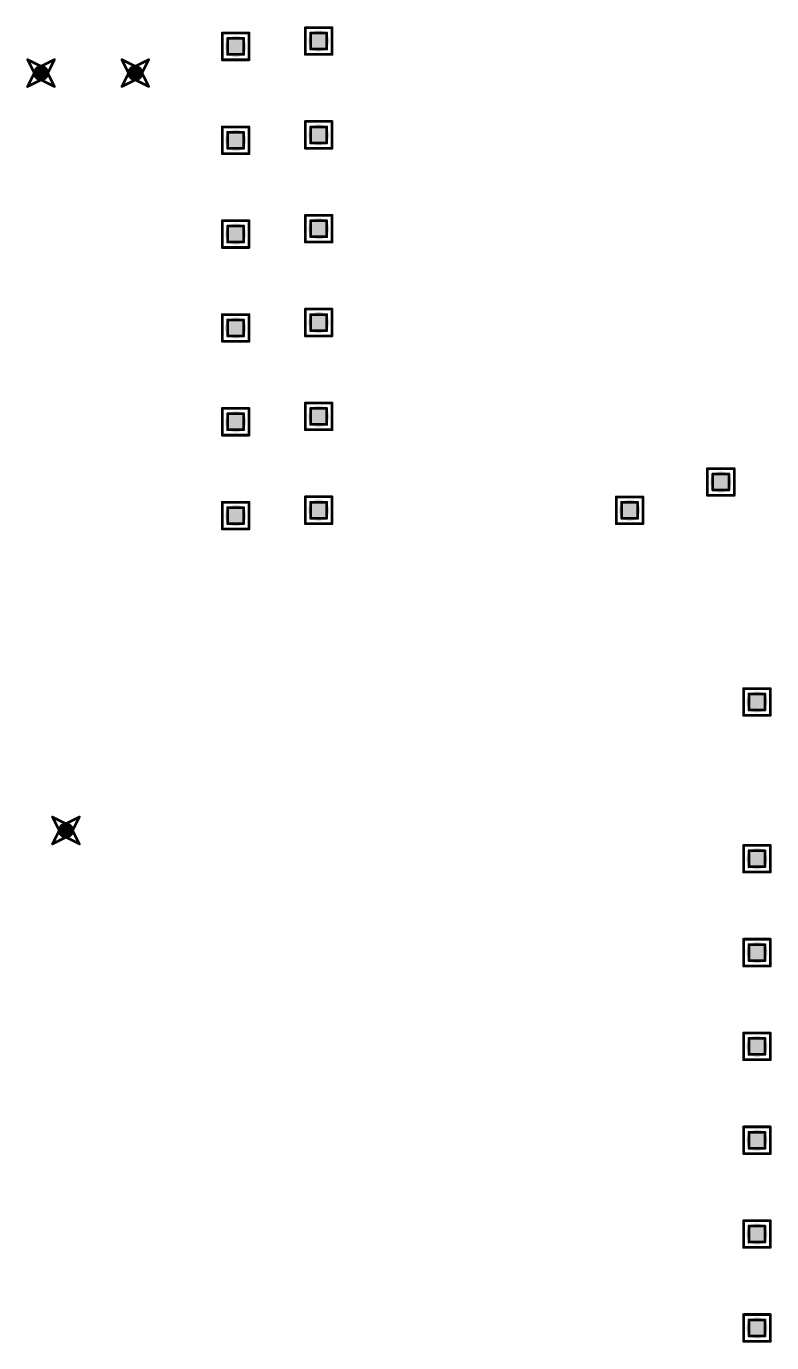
# Model space of a CAD drawing. Header units: millimetres. Extents: x -25 to 478, y -31 to 252.
# Drawn here: x 49.04 to 63.17, y 73.48 to 98.42 of the extents above; entities that cross this region are included whole.
import ezdxf

# ---------------------------------------------------------------- set-up
doc = ezdxf.new("R2010")
doc.units = ezdxf.units.MM
doc.layers.add('DrillDrawing', color=1, linetype='Continuous')
doc.layers.add('ViaHoleLayer', color=16, linetype='Continuous')

msp = doc.modelspace()

# ---------------------------------------------------------------- hatches: boundary and pattern name
at = {"layer": 'ViaHoleLayer'}
h = msp.add_hatch(color=16, dxfattribs=at)
edge = h.paths.add_edge_path()
edge.add_arc((54.585, 98.146), 0.2, 0, 360)
h = msp.add_hatch(color=16, dxfattribs=at)
edge = h.paths.add_edge_path()
edge.add_arc((53.01, 98.044), 0.2, 0, 360)
h = msp.add_hatch(color=16, dxfattribs=at)
edge = h.paths.add_edge_path()
edge.add_arc((49.322, 97.539), 0.15, 0, 360)
h = msp.add_hatch(color=16, dxfattribs=at)
edge = h.paths.add_edge_path()
edge.add_arc((51.108, 97.539), 0.15, 0, 360)
h = msp.add_hatch(color=16, dxfattribs=at)
edge = h.paths.add_edge_path()
edge.add_arc((54.585, 96.368), 0.2, 0, 360)
h = msp.add_hatch(color=16, dxfattribs=at)
edge = h.paths.add_edge_path()
edge.add_arc((53.01, 96.266), 0.2, 0, 360)
h = msp.add_hatch(color=16, dxfattribs=at)
edge = h.paths.add_edge_path()
edge.add_arc((54.585, 94.59), 0.2, 0, 360)
h = msp.add_hatch(color=16, dxfattribs=at)
edge = h.paths.add_edge_path()
edge.add_arc((53.01, 94.488), 0.2, 0, 360)
h = msp.add_hatch(color=16, dxfattribs=at)
edge = h.paths.add_edge_path()
edge.add_arc((53.01, 92.71), 0.2, 0, 360)
h = msp.add_hatch(color=16, dxfattribs=at)
edge = h.paths.add_edge_path()
edge.add_arc((54.585, 92.812), 0.2, 0, 360)
h = msp.add_hatch(color=16, dxfattribs=at)
edge = h.paths.add_edge_path()
edge.add_arc((53.01, 90.932), 0.2, 0, 360)
h = msp.add_hatch(color=16, dxfattribs=at)
edge = h.paths.add_edge_path()
edge.add_arc((54.585, 91.034), 0.2, 0, 360)
h = msp.add_hatch(color=16, dxfattribs=at)
edge = h.paths.add_edge_path()
edge.add_arc((62.206, 89.791), 0.2, 0, 360)
h = msp.add_hatch(color=16, dxfattribs=at)
edge = h.paths.add_edge_path()
edge.add_arc((53.01, 89.154), 0.2, 0, 360)
h = msp.add_hatch(color=16, dxfattribs=at)
edge = h.paths.add_edge_path()
edge.add_arc((54.585, 89.256), 0.2, 0, 360)
h = msp.add_hatch(color=16, dxfattribs=at)
edge = h.paths.add_edge_path()
edge.add_arc((60.477, 89.254), 0.2, 0, 360)
h = msp.add_hatch(color=16, dxfattribs=at)
edge = h.paths.add_edge_path()
edge.add_arc((62.89, 85.623), 0.2, 0, 360)
h = msp.add_hatch(color=16, dxfattribs=at)
edge = h.paths.add_edge_path()
edge.add_arc((49.793, 83.188), 0.15, 0, 360)
h = msp.add_hatch(color=16, dxfattribs=at)
edge = h.paths.add_edge_path()
edge.add_arc((62.89, 82.652), 0.2, 0, 360)
h = msp.add_hatch(color=16, dxfattribs=at)
edge = h.paths.add_edge_path()
edge.add_arc((62.89, 80.874), 0.2, 0, 360)
h = msp.add_hatch(color=16, dxfattribs=at)
edge = h.paths.add_edge_path()
edge.add_arc((62.89, 79.096), 0.2, 0, 360)
h = msp.add_hatch(color=16, dxfattribs=at)
edge = h.paths.add_edge_path()
edge.add_arc((62.89, 77.318), 0.2, 0, 360)
h = msp.add_hatch(color=16, dxfattribs=at)
edge = h.paths.add_edge_path()
edge.add_arc((62.89, 75.54), 0.2, 0, 360)
h = msp.add_hatch(color=16, dxfattribs=at)
edge = h.paths.add_edge_path()
edge.add_arc((62.89, 73.762), 0.2, 0, 360)

# ---------------------------------------------------------------- linework, layer by layer
at = {"layer": 'DrillDrawing', "const_width": 0.0508}
for points in [[(52.756, 98.298), (53.264, 98.298)], [(52.756, 97.79), (52.756, 98.298)], [(53.264, 97.79), (53.264, 98.298)], [(54.331, 98.4), (54.839, 98.4)], [(54.331, 97.892), (54.331, 98.4)], [(54.432, 98.298), (54.737, 98.298)], [(54.432, 97.993), (54.432, 98.298)], [(54.737, 97.993), (54.737, 98.298)], [(54.839, 97.892), (54.839, 98.4)], [(52.857, 98.196), (53.162, 98.196)], [(52.857, 97.892), (52.857, 98.196)], [(53.162, 97.892), (53.162, 98.196)], [(49.068, 97.793), (49.322, 97.666)], [(49.068, 97.793), (49.195, 97.539)], [(49.322, 97.666), (49.576, 97.793)], [(49.449, 97.539), (49.576, 97.793)], [(50.854, 97.793), (51.108, 97.666)], [(50.854, 97.793), (50.981, 97.539)], [(51.108, 97.666), (51.362, 97.793)], [(51.235, 97.539), (51.362, 97.793)], [(52.756, 97.79), (53.264, 97.79)], [(52.857, 97.892), (53.162, 97.892)], [(54.331, 97.892), (54.839, 97.892)], [(54.432, 97.993), (54.737, 97.993)], [(49.068, 97.285), (49.195, 97.539)], [(49.449, 97.539), (49.576, 97.285)], [(50.854, 97.285), (50.981, 97.539)], [(51.235, 97.539), (51.362, 97.285)], [(49.068, 97.285), (49.322, 97.412)], [(49.322, 97.412), (49.576, 97.285)], [(50.854, 97.285), (51.108, 97.412)], [(51.108, 97.412), (51.362, 97.285)], [(52.756, 96.52), (53.264, 96.52)], [(52.756, 96.012), (52.756, 96.52)], [(53.264, 96.012), (53.264, 96.52)], [(54.331, 96.622), (54.839, 96.622)], [(54.331, 96.114), (54.331, 96.622)], [(54.432, 96.52), (54.737, 96.52)], [(54.432, 96.215), (54.432, 96.52)], [(54.737, 96.215), (54.737, 96.52)], [(54.839, 96.114), (54.839, 96.622)], [(52.857, 96.418), (53.162, 96.418)], [(52.857, 96.114), (52.857, 96.418)], [(53.162, 96.114), (53.162, 96.418)], [(52.756, 96.012), (53.264, 96.012)], [(52.857, 96.114), (53.162, 96.114)], [(54.331, 96.114), (54.839, 96.114)], [(54.432, 96.215), (54.737, 96.215)], [(54.331, 94.844), (54.839, 94.844)], [(54.331, 94.336), (54.331, 94.844)], [(54.839, 94.336), (54.839, 94.844)], [(52.756, 94.742), (53.264, 94.742)], [(52.756, 94.234), (52.756, 94.742)], [(52.857, 94.64), (53.162, 94.64)], [(52.857, 94.336), (52.857, 94.64)], [(53.162, 94.336), (53.162, 94.64)], [(53.264, 94.234), (53.264, 94.742)], [(54.432, 94.742), (54.737, 94.742)], [(54.432, 94.437), (54.432, 94.742)], [(54.737, 94.437), (54.737, 94.742)], [(52.857, 94.336), (53.162, 94.336)], [(54.331, 94.336), (54.839, 94.336)], [(54.432, 94.437), (54.737, 94.437)], [(52.756, 94.234), (53.264, 94.234)], [(54.331, 93.066), (54.839, 93.066)], [(54.331, 92.558), (54.331, 93.066)], [(54.839, 92.558), (54.839, 93.066)], [(52.756, 92.964), (53.264, 92.964)], [(52.756, 92.456), (52.756, 92.964)], [(52.857, 92.862), (53.162, 92.862)], [(52.857, 92.558), (52.857, 92.862)], [(53.162, 92.558), (53.162, 92.862)], [(53.264, 92.456), (53.264, 92.964)], [(54.432, 92.964), (54.737, 92.964)], [(54.432, 92.659), (54.432, 92.964)], [(54.737, 92.659), (54.737, 92.964)], [(52.857, 92.558), (53.162, 92.558)], [(54.331, 92.558), (54.839, 92.558)], [(54.432, 92.659), (54.737, 92.659)], [(52.756, 92.456), (53.264, 92.456)], [(54.331, 91.288), (54.839, 91.288)], [(54.331, 90.78), (54.331, 91.288)], [(54.839, 90.78), (54.839, 91.288)], [(52.756, 91.186), (53.264, 91.186)], [(52.756, 90.678), (52.756, 91.186)], [(52.857, 91.084), (53.162, 91.084)], [(52.857, 90.78), (52.857, 91.084)], [(53.162, 90.78), (53.162, 91.084)], [(53.264, 90.678), (53.264, 91.186)], [(54.432, 91.186), (54.737, 91.186)], [(54.432, 90.881), (54.432, 91.186)], [(54.737, 90.881), (54.737, 91.186)], [(52.857, 90.78), (53.162, 90.78)], [(54.331, 90.78), (54.839, 90.78)], [(54.432, 90.881), (54.737, 90.881)], [(52.756, 90.678), (53.264, 90.678)], [(61.952, 90.045), (62.46, 90.045)], [(61.952, 89.537), (61.952, 90.045)], [(62.46, 89.537), (62.46, 90.045)], [(62.053, 89.943), (62.358, 89.943)], [(62.053, 89.639), (62.053, 89.943)], [(62.358, 89.639), (62.358, 89.943)], [(61.952, 89.537), (62.46, 89.537)], [(62.053, 89.639), (62.358, 89.639)], [(52.756, 89.408), (53.264, 89.408)], [(52.756, 88.9), (52.756, 89.408)], [(52.857, 89.306), (53.162, 89.306)], [(52.857, 89.002), (52.857, 89.306)], [(53.162, 89.002), (53.162, 89.306)], [(53.264, 88.9), (53.264, 89.408)], [(54.331, 89.51), (54.839, 89.51)], [(54.331, 89.002), (54.331, 89.51)], [(54.432, 89.408), (54.737, 89.408)], [(54.432, 89.103), (54.432, 89.408)], [(54.737, 89.103), (54.737, 89.408)], [(54.839, 89.002), (54.839, 89.51)], [(60.223, 89.508), (60.731, 89.508)], [(60.223, 89), (60.223, 89.508)], [(60.325, 89.407), (60.63, 89.407)], [(60.325, 89.102), (60.325, 89.407)], [(60.63, 89.102), (60.63, 89.407)], [(60.731, 89), (60.731, 89.508)], [(54.432, 89.103), (54.737, 89.103)], [(60.325, 89.102), (60.63, 89.102)], [(52.756, 88.9), (53.264, 88.9)], [(52.857, 89.002), (53.162, 89.002)], [(54.331, 89.002), (54.839, 89.002)], [(60.223, 89), (60.731, 89)], [(62.636, 85.877), (63.144, 85.877)], [(62.636, 85.369), (62.636, 85.877)], [(63.144, 85.369), (63.144, 85.877)], [(62.738, 85.776), (63.043, 85.776)], [(62.738, 85.471), (62.738, 85.776)], [(63.043, 85.471), (63.043, 85.776)], [(62.636, 85.369), (63.144, 85.369)], [(62.738, 85.471), (63.043, 85.471)], [(49.539, 83.442), (49.793, 83.315)], [(49.539, 83.442), (49.666, 83.188)], [(49.793, 83.315), (50.047, 83.442)], [(49.92, 83.188), (50.047, 83.442)], [(49.539, 82.934), (49.666, 83.188)], [(49.539, 82.934), (49.793, 83.061)], [(49.793, 83.061), (50.047, 82.934)], [(49.92, 83.188), (50.047, 82.934)], [(62.636, 82.906), (63.144, 82.906)], [(62.636, 82.398), (62.636, 82.906)], [(62.738, 82.804), (63.043, 82.804)], [(62.738, 82.499), (62.738, 82.804)], [(63.043, 82.499), (63.043, 82.804)], [(63.144, 82.398), (63.144, 82.906)], [(62.636, 82.398), (63.144, 82.398)], [(62.738, 82.499), (63.043, 82.499)], [(62.636, 81.128), (63.144, 81.128)], [(62.636, 80.62), (62.636, 81.128)], [(63.144, 80.62), (63.144, 81.128)], [(62.738, 81.026), (63.043, 81.026)], [(62.738, 80.721), (62.738, 81.026)], [(63.043, 80.721), (63.043, 81.026)], [(62.636, 80.62), (63.144, 80.62)], [(62.738, 80.721), (63.043, 80.721)], [(62.636, 79.35), (63.144, 79.35)], [(62.636, 78.842), (62.636, 79.35)], [(63.144, 78.842), (63.144, 79.35)], [(62.738, 79.248), (63.043, 79.248)], [(62.738, 78.943), (62.738, 79.248)], [(63.043, 78.943), (63.043, 79.248)], [(62.636, 78.842), (63.144, 78.842)], [(62.738, 78.943), (63.043, 78.943)], [(62.636, 77.572), (63.144, 77.572)], [(62.636, 77.064), (62.636, 77.572)], [(63.144, 77.064), (63.144, 77.572)], [(62.738, 77.47), (63.043, 77.47)], [(62.738, 77.165), (62.738, 77.47)], [(63.043, 77.165), (63.043, 77.47)], [(62.636, 77.064), (63.144, 77.064)], [(62.738, 77.165), (63.043, 77.165)], [(62.636, 75.794), (63.144, 75.794)], [(62.636, 75.286), (62.636, 75.794)], [(62.738, 75.692), (63.043, 75.692)], [(62.738, 75.387), (62.738, 75.692)], [(63.043, 75.387), (63.043, 75.692)], [(63.144, 75.286), (63.144, 75.794)], [(62.738, 75.387), (63.043, 75.387)], [(62.636, 75.286), (63.144, 75.286)], [(62.636, 74.016), (63.144, 74.016)], [(62.636, 73.508), (62.636, 74.016)], [(62.738, 73.914), (63.043, 73.914)], [(62.738, 73.609), (62.738, 73.914)], [(63.043, 73.609), (63.043, 73.914)], [(63.144, 73.508), (63.144, 74.016)], [(62.738, 73.609), (63.043, 73.609)], [(62.636, 73.508), (63.144, 73.508)]]:
    msp.add_lwpolyline(points, dxfattribs=at)
at = {"layer": 'DrillDrawing', "const_width": 0.0254}
for points in [[(52.743, 98.298, 1), (52.769, 98.298, 1)], [(52.743, 98.298, 1), (52.769, 98.298, 1)], [(53.251, 98.298, 1), (53.276, 98.298, 1)], [(53.251, 98.298, 1), (53.276, 98.298, 1)], [(54.318, 98.4, 1), (54.343, 98.4, 1)], [(54.318, 98.4, 1), (54.343, 98.4, 1)], [(54.419, 98.298, 1), (54.445, 98.298, 1)], [(54.419, 98.298, 1), (54.445, 98.298, 1)], [(54.724, 98.298, 1), (54.75, 98.298, 1)], [(54.724, 98.298, 1), (54.75, 98.298, 1)], [(54.826, 98.4, 1), (54.851, 98.4, 1)], [(54.826, 98.4, 1), (54.851, 98.4, 1)], [(52.845, 98.196, 1), (52.87, 98.196, 1)], [(52.845, 98.196, 1), (52.87, 98.196, 1)], [(53.149, 98.196, 1), (53.175, 98.196, 1)], [(53.149, 98.196, 1), (53.175, 98.196, 1)], [(49.055, 97.793, 1), (49.081, 97.793, 1)], [(49.055, 97.793, 1), (49.081, 97.793, 1)], [(49.563, 97.793, 1), (49.589, 97.793, 1)], [(49.563, 97.793, 1), (49.589, 97.793, 1)], [(50.841, 97.793, 1), (50.866, 97.793, 1)], [(50.841, 97.793, 1), (50.866, 97.793, 1)], [(51.349, 97.793, 1), (51.374, 97.793, 1)], [(51.349, 97.793, 1), (51.374, 97.793, 1)], [(52.743, 97.79, 1), (52.769, 97.79, 1)], [(52.743, 97.79, 1), (52.769, 97.79, 1)], [(52.845, 97.892, 1), (52.87, 97.892, 1)], [(52.845, 97.892, 1), (52.87, 97.892, 1)], [(53.149, 97.892, 1), (53.175, 97.892, 1)], [(53.149, 97.892, 1), (53.175, 97.892, 1)], [(53.251, 97.79, 1), (53.276, 97.79, 1)], [(53.251, 97.79, 1), (53.276, 97.79, 1)], [(54.318, 97.892, 1), (54.343, 97.892, 1)], [(54.318, 97.892, 1), (54.343, 97.892, 1)], [(54.419, 97.993, 1), (54.445, 97.993, 1)], [(54.419, 97.993, 1), (54.445, 97.993, 1)], [(54.724, 97.993, 1), (54.75, 97.993, 1)], [(54.724, 97.993, 1), (54.75, 97.993, 1)], [(54.826, 97.892, 1), (54.851, 97.892, 1)], [(54.826, 97.892, 1), (54.851, 97.892, 1)], [(49.182, 97.539, 1), (49.208, 97.539, 1)], [(49.182, 97.539, 1), (49.208, 97.539, 1)], [(49.309, 97.666, 1), (49.335, 97.666, 1)], [(49.309, 97.666, 1), (49.335, 97.666, 1)], [(49.436, 97.539, 1), (49.462, 97.539, 1)], [(49.436, 97.539, 1), (49.462, 97.539, 1)], [(50.968, 97.539, 1), (50.993, 97.539, 1)], [(50.968, 97.539, 1), (50.993, 97.539, 1)], [(51.095, 97.666, 1), (51.12, 97.666, 1)], [(51.095, 97.666, 1), (51.12, 97.666, 1)], [(51.222, 97.539, 1), (51.247, 97.539, 1)], [(51.222, 97.539, 1), (51.247, 97.539, 1)], [(49.055, 97.285, 1), (49.081, 97.285, 1)], [(49.055, 97.285, 1), (49.081, 97.285, 1)], [(49.309, 97.412, 1), (49.335, 97.412, 1)], [(49.309, 97.412, 1), (49.335, 97.412, 1)], [(49.563, 97.285, 1), (49.589, 97.285, 1)], [(49.563, 97.285, 1), (49.589, 97.285, 1)], [(50.841, 97.285, 1), (50.866, 97.285, 1)], [(50.841, 97.285, 1), (50.866, 97.285, 1)], [(51.095, 97.412, 1), (51.12, 97.412, 1)], [(51.095, 97.412, 1), (51.12, 97.412, 1)], [(51.349, 97.285, 1), (51.374, 97.285, 1)], [(51.349, 97.285, 1), (51.374, 97.285, 1)], [(52.743, 96.52, 1), (52.769, 96.52, 1)], [(52.743, 96.52, 1), (52.769, 96.52, 1)], [(53.251, 96.52, 1), (53.276, 96.52, 1)], [(53.251, 96.52, 1), (53.276, 96.52, 1)], [(54.318, 96.622, 1), (54.343, 96.622, 1)], [(54.318, 96.622, 1), (54.343, 96.622, 1)], [(54.419, 96.52, 1), (54.445, 96.52, 1)], [(54.419, 96.52, 1), (54.445, 96.52, 1)], [(54.724, 96.52, 1), (54.75, 96.52, 1)], [(54.724, 96.52, 1), (54.75, 96.52, 1)], [(54.826, 96.622, 1), (54.851, 96.622, 1)], [(54.826, 96.622, 1), (54.851, 96.622, 1)], [(52.845, 96.418, 1), (52.87, 96.418, 1)], [(52.845, 96.418, 1), (52.87, 96.418, 1)], [(53.149, 96.418, 1), (53.175, 96.418, 1)], [(53.149, 96.418, 1), (53.175, 96.418, 1)], [(52.743, 96.012, 1), (52.769, 96.012, 1)], [(52.743, 96.012, 1), (52.769, 96.012, 1)], [(52.845, 96.114, 1), (52.87, 96.114, 1)], [(52.845, 96.114, 1), (52.87, 96.114, 1)], [(53.149, 96.114, 1), (53.175, 96.114, 1)], [(53.149, 96.114, 1), (53.175, 96.114, 1)], [(53.251, 96.012, 1), (53.276, 96.012, 1)], [(53.251, 96.012, 1), (53.276, 96.012, 1)], [(54.318, 96.114, 1), (54.343, 96.114, 1)], [(54.318, 96.114, 1), (54.343, 96.114, 1)], [(54.419, 96.215, 1), (54.445, 96.215, 1)], [(54.419, 96.215, 1), (54.445, 96.215, 1)], [(54.724, 96.215, 1), (54.75, 96.215, 1)], [(54.724, 96.215, 1), (54.75, 96.215, 1)], [(54.826, 96.114, 1), (54.851, 96.114, 1)], [(54.826, 96.114, 1), (54.851, 96.114, 1)], [(54.318, 94.844, 1), (54.343, 94.844, 1)], [(54.318, 94.844, 1), (54.343, 94.844, 1)], [(54.826, 94.844, 1), (54.851, 94.844, 1)], [(54.826, 94.844, 1), (54.851, 94.844, 1)], [(52.743, 94.742, 1), (52.769, 94.742, 1)], [(52.743, 94.742, 1), (52.769, 94.742, 1)], [(52.845, 94.64, 1), (52.87, 94.64, 1)], [(52.845, 94.64, 1), (52.87, 94.64, 1)], [(53.149, 94.64, 1), (53.175, 94.64, 1)], [(53.149, 94.64, 1), (53.175, 94.64, 1)], [(53.251, 94.742, 1), (53.276, 94.742, 1)], [(53.251, 94.742, 1), (53.276, 94.742, 1)], [(54.419, 94.742, 1), (54.445, 94.742, 1)], [(54.419, 94.742, 1), (54.445, 94.742, 1)], [(54.724, 94.742, 1), (54.75, 94.742, 1)], [(54.724, 94.742, 1), (54.75, 94.742, 1)], [(52.845, 94.336, 1), (52.87, 94.336, 1)], [(52.845, 94.336, 1), (52.87, 94.336, 1)], [(53.149, 94.336, 1), (53.175, 94.336, 1)], [(53.149, 94.336, 1), (53.175, 94.336, 1)], [(54.318, 94.336, 1), (54.343, 94.336, 1)], [(54.318, 94.336, 1), (54.343, 94.336, 1)], [(54.419, 94.437, 1), (54.445, 94.437, 1)], [(54.419, 94.437, 1), (54.445, 94.437, 1)], [(54.724, 94.437, 1), (54.75, 94.437, 1)], [(54.724, 94.437, 1), (54.75, 94.437, 1)], [(54.826, 94.336, 1), (54.851, 94.336, 1)], [(54.826, 94.336, 1), (54.851, 94.336, 1)], [(52.743, 94.234, 1), (52.769, 94.234, 1)], [(52.743, 94.234, 1), (52.769, 94.234, 1)], [(53.251, 94.234, 1), (53.276, 94.234, 1)], [(53.251, 94.234, 1), (53.276, 94.234, 1)], [(54.318, 93.066, 1), (54.343, 93.066, 1)], [(54.318, 93.066, 1), (54.343, 93.066, 1)], [(54.826, 93.066, 1), (54.851, 93.066, 1)], [(54.826, 93.066, 1), (54.851, 93.066, 1)], [(52.743, 92.964, 1), (52.769, 92.964, 1)], [(52.743, 92.964, 1), (52.769, 92.964, 1)], [(52.845, 92.862, 1), (52.87, 92.862, 1)], [(52.845, 92.862, 1), (52.87, 92.862, 1)], [(53.149, 92.862, 1), (53.175, 92.862, 1)], [(53.149, 92.862, 1), (53.175, 92.862, 1)], [(53.251, 92.964, 1), (53.276, 92.964, 1)], [(53.251, 92.964, 1), (53.276, 92.964, 1)], [(54.419, 92.964, 1), (54.445, 92.964, 1)], [(54.419, 92.964, 1), (54.445, 92.964, 1)], [(54.724, 92.964, 1), (54.75, 92.964, 1)], [(54.724, 92.964, 1), (54.75, 92.964, 1)], [(52.845, 92.558, 1), (52.87, 92.558, 1)], [(52.845, 92.558, 1), (52.87, 92.558, 1)], [(53.149, 92.558, 1), (53.175, 92.558, 1)], [(53.149, 92.558, 1), (53.175, 92.558, 1)], [(54.318, 92.558, 1), (54.343, 92.558, 1)], [(54.318, 92.558, 1), (54.343, 92.558, 1)], [(54.419, 92.659, 1), (54.445, 92.659, 1)], [(54.419, 92.659, 1), (54.445, 92.659, 1)], [(54.724, 92.659, 1), (54.75, 92.659, 1)], [(54.724, 92.659, 1), (54.75, 92.659, 1)], [(54.826, 92.558, 1), (54.851, 92.558, 1)], [(54.826, 92.558, 1), (54.851, 92.558, 1)], [(52.743, 92.456, 1), (52.769, 92.456, 1)], [(52.743, 92.456, 1), (52.769, 92.456, 1)], [(53.251, 92.456, 1), (53.276, 92.456, 1)], [(53.251, 92.456, 1), (53.276, 92.456, 1)], [(54.318, 91.288, 1), (54.343, 91.288, 1)], [(54.318, 91.288, 1), (54.343, 91.288, 1)], [(54.826, 91.288, 1), (54.851, 91.288, 1)], [(54.826, 91.288, 1), (54.851, 91.288, 1)], [(52.743, 91.186, 1), (52.769, 91.186, 1)], [(52.743, 91.186, 1), (52.769, 91.186, 1)], [(52.845, 91.084, 1), (52.87, 91.084, 1)], [(52.845, 91.084, 1), (52.87, 91.084, 1)], [(53.149, 91.084, 1), (53.175, 91.084, 1)], [(53.149, 91.084, 1), (53.175, 91.084, 1)], [(53.251, 91.186, 1), (53.276, 91.186, 1)], [(53.251, 91.186, 1), (53.276, 91.186, 1)], [(54.419, 91.186, 1), (54.445, 91.186, 1)], [(54.419, 91.186, 1), (54.445, 91.186, 1)], [(54.724, 91.186, 1), (54.75, 91.186, 1)], [(54.724, 91.186, 1), (54.75, 91.186, 1)], [(52.845, 90.78, 1), (52.87, 90.78, 1)], [(52.845, 90.78, 1), (52.87, 90.78, 1)], [(53.149, 90.78, 1), (53.175, 90.78, 1)], [(53.149, 90.78, 1), (53.175, 90.78, 1)], [(54.318, 90.78, 1), (54.343, 90.78, 1)], [(54.318, 90.78, 1), (54.343, 90.78, 1)], [(54.419, 90.881, 1), (54.445, 90.881, 1)], [(54.419, 90.881, 1), (54.445, 90.881, 1)], [(54.724, 90.881, 1), (54.75, 90.881, 1)], [(54.724, 90.881, 1), (54.75, 90.881, 1)], [(54.826, 90.78, 1), (54.851, 90.78, 1)], [(54.826, 90.78, 1), (54.851, 90.78, 1)], [(52.743, 90.678, 1), (52.769, 90.678, 1)], [(52.743, 90.678, 1), (52.769, 90.678, 1)], [(53.251, 90.678, 1), (53.276, 90.678, 1)], [(53.251, 90.678, 1), (53.276, 90.678, 1)], [(61.939, 90.045, 1), (61.964, 90.045, 1)], [(61.939, 90.045, 1), (61.964, 90.045, 1)], [(62.447, 90.045, 1), (62.472, 90.045, 1)], [(62.447, 90.045, 1), (62.472, 90.045, 1)], [(62.041, 89.943, 1), (62.066, 89.943, 1)], [(62.041, 89.943, 1), (62.066, 89.943, 1)], [(62.345, 89.943, 1), (62.371, 89.943, 1)], [(62.345, 89.943, 1), (62.371, 89.943, 1)], [(61.939, 89.537, 1), (61.964, 89.537, 1)], [(61.939, 89.537, 1), (61.964, 89.537, 1)], [(62.041, 89.639, 1), (62.066, 89.639, 1)], [(62.041, 89.639, 1), (62.066, 89.639, 1)], [(62.345, 89.639, 1), (62.371, 89.639, 1)], [(62.345, 89.639, 1), (62.371, 89.639, 1)], [(62.447, 89.537, 1), (62.472, 89.537, 1)], [(62.447, 89.537, 1), (62.472, 89.537, 1)], [(52.743, 89.408, 1), (52.769, 89.408, 1)], [(52.743, 89.408, 1), (52.769, 89.408, 1)], [(52.845, 89.306, 1), (52.87, 89.306, 1)], [(52.845, 89.306, 1), (52.87, 89.306, 1)], [(53.149, 89.306, 1), (53.175, 89.306, 1)], [(53.149, 89.306, 1), (53.175, 89.306, 1)], [(53.251, 89.408, 1), (53.276, 89.408, 1)], [(53.251, 89.408, 1), (53.276, 89.408, 1)], [(54.318, 89.51, 1), (54.343, 89.51, 1)], [(54.318, 89.51, 1), (54.343, 89.51, 1)], [(54.419, 89.408, 1), (54.445, 89.408, 1)], [(54.419, 89.408, 1), (54.445, 89.408, 1)], [(54.724, 89.408, 1), (54.75, 89.408, 1)], [(54.724, 89.408, 1), (54.75, 89.408, 1)], [(54.826, 89.51, 1), (54.851, 89.51, 1)], [(54.826, 89.51, 1), (54.851, 89.51, 1)], [(60.211, 89.508, 1), (60.236, 89.508, 1)], [(60.211, 89.508, 1), (60.236, 89.508, 1)], [(60.312, 89.407, 1), (60.338, 89.407, 1)], [(60.312, 89.407, 1), (60.338, 89.407, 1)], [(60.617, 89.407, 1), (60.642, 89.407, 1)], [(60.617, 89.407, 1), (60.642, 89.407, 1)], [(60.719, 89.508, 1), (60.744, 89.508, 1)], [(60.719, 89.508, 1), (60.744, 89.508, 1)], [(54.419, 89.103, 1), (54.445, 89.103, 1)], [(54.419, 89.103, 1), (54.445, 89.103, 1)], [(54.724, 89.103, 1), (54.75, 89.103, 1)], [(54.724, 89.103, 1), (54.75, 89.103, 1)], [(60.312, 89.102, 1), (60.338, 89.102, 1)], [(60.312, 89.102, 1), (60.338, 89.102, 1)], [(60.617, 89.102, 1), (60.642, 89.102, 1)], [(60.617, 89.102, 1), (60.642, 89.102, 1)], [(52.743, 88.9, 1), (52.769, 88.9, 1)], [(52.743, 88.9, 1), (52.769, 88.9, 1)], [(52.845, 89.002, 1), (52.87, 89.002, 1)], [(52.845, 89.002, 1), (52.87, 89.002, 1)], [(53.149, 89.002, 1), (53.175, 89.002, 1)], [(53.149, 89.002, 1), (53.175, 89.002, 1)], [(53.251, 88.9, 1), (53.276, 88.9, 1)], [(53.251, 88.9, 1), (53.276, 88.9, 1)], [(54.318, 89.002, 1), (54.343, 89.002, 1)], [(54.318, 89.002, 1), (54.343, 89.002, 1)], [(54.826, 89.002, 1), (54.851, 89.002, 1)], [(54.826, 89.002, 1), (54.851, 89.002, 1)], [(60.211, 89, 1), (60.236, 89, 1)], [(60.211, 89, 1), (60.236, 89, 1)], [(60.719, 89, 1), (60.744, 89, 1)], [(60.719, 89, 1), (60.744, 89, 1)], [(62.624, 85.877, 1), (62.649, 85.877, 1)], [(62.624, 85.877, 1), (62.649, 85.877, 1)], [(63.132, 85.877, 1), (63.157, 85.877, 1)], [(63.132, 85.877, 1), (63.157, 85.877, 1)], [(62.725, 85.776, 1), (62.751, 85.776, 1)], [(62.725, 85.776, 1), (62.751, 85.776, 1)], [(63.03, 85.776, 1), (63.055, 85.776, 1)], [(63.03, 85.776, 1), (63.055, 85.776, 1)], [(62.624, 85.369, 1), (62.649, 85.369, 1)], [(62.624, 85.369, 1), (62.649, 85.369, 1)], [(62.725, 85.471, 1), (62.751, 85.471, 1)], [(62.725, 85.471, 1), (62.751, 85.471, 1)], [(63.03, 85.471, 1), (63.055, 85.471, 1)], [(63.03, 85.471, 1), (63.055, 85.471, 1)], [(63.132, 85.369, 1), (63.157, 85.369, 1)], [(63.132, 85.369, 1), (63.157, 85.369, 1)], [(49.526, 83.442, 1), (49.552, 83.442, 1)], [(49.526, 83.442, 1), (49.552, 83.442, 1)], [(49.78, 83.315, 1), (49.806, 83.315, 1)], [(49.78, 83.315, 1), (49.806, 83.315, 1)], [(50.034, 83.442, 1), (50.06, 83.442, 1)], [(50.034, 83.442, 1), (50.06, 83.442, 1)], [(49.653, 83.188, 1), (49.679, 83.188, 1)], [(49.653, 83.188, 1), (49.679, 83.188, 1)], [(49.78, 83.061, 1), (49.806, 83.061, 1)], [(49.78, 83.061, 1), (49.806, 83.061, 1)], [(49.907, 83.188, 1), (49.933, 83.188, 1)], [(49.907, 83.188, 1), (49.933, 83.188, 1)], [(49.526, 82.934, 1), (49.552, 82.934, 1)], [(49.526, 82.934, 1), (49.552, 82.934, 1)], [(50.034, 82.934, 1), (50.06, 82.934, 1)], [(50.034, 82.934, 1), (50.06, 82.934, 1)], [(62.624, 82.906, 1), (62.649, 82.906, 1)], [(62.624, 82.906, 1), (62.649, 82.906, 1)], [(62.725, 82.804, 1), (62.751, 82.804, 1)], [(62.725, 82.804, 1), (62.751, 82.804, 1)], [(63.03, 82.804, 1), (63.055, 82.804, 1)], [(63.03, 82.804, 1), (63.055, 82.804, 1)], [(63.132, 82.906, 1), (63.157, 82.906, 1)], [(63.132, 82.906, 1), (63.157, 82.906, 1)], [(62.624, 82.398, 1), (62.649, 82.398, 1)], [(62.624, 82.398, 1), (62.649, 82.398, 1)], [(62.725, 82.499, 1), (62.751, 82.499, 1)], [(62.725, 82.499, 1), (62.751, 82.499, 1)], [(63.03, 82.499, 1), (63.055, 82.499, 1)], [(63.03, 82.499, 1), (63.055, 82.499, 1)], [(63.132, 82.398, 1), (63.157, 82.398, 1)], [(63.132, 82.398, 1), (63.157, 82.398, 1)], [(62.624, 81.128, 1), (62.649, 81.128, 1)], [(62.624, 81.128, 1), (62.649, 81.128, 1)], [(63.132, 81.128, 1), (63.157, 81.128, 1)], [(63.132, 81.128, 1), (63.157, 81.128, 1)], [(62.725, 81.026, 1), (62.751, 81.026, 1)], [(62.725, 81.026, 1), (62.751, 81.026, 1)], [(63.03, 81.026, 1), (63.055, 81.026, 1)], [(63.03, 81.026, 1), (63.055, 81.026, 1)], [(62.624, 80.62, 1), (62.649, 80.62, 1)], [(62.624, 80.62, 1), (62.649, 80.62, 1)], [(62.725, 80.721, 1), (62.751, 80.721, 1)], [(62.725, 80.721, 1), (62.751, 80.721, 1)], [(63.03, 80.721, 1), (63.055, 80.721, 1)], [(63.03, 80.721, 1), (63.055, 80.721, 1)], [(63.132, 80.62, 1), (63.157, 80.62, 1)], [(63.132, 80.62, 1), (63.157, 80.62, 1)], [(62.624, 79.35, 1), (62.649, 79.35, 1)], [(62.624, 79.35, 1), (62.649, 79.35, 1)], [(63.132, 79.35, 1), (63.157, 79.35, 1)], [(63.132, 79.35, 1), (63.157, 79.35, 1)], [(62.725, 79.248, 1), (62.751, 79.248, 1)], [(62.725, 79.248, 1), (62.751, 79.248, 1)], [(63.03, 79.248, 1), (63.055, 79.248, 1)], [(63.03, 79.248, 1), (63.055, 79.248, 1)], [(62.624, 78.842, 1), (62.649, 78.842, 1)], [(62.624, 78.842, 1), (62.649, 78.842, 1)], [(62.725, 78.943, 1), (62.751, 78.943, 1)], [(62.725, 78.943, 1), (62.751, 78.943, 1)], [(63.03, 78.943, 1), (63.055, 78.943, 1)], [(63.03, 78.943, 1), (63.055, 78.943, 1)], [(63.132, 78.842, 1), (63.157, 78.842, 1)], [(63.132, 78.842, 1), (63.157, 78.842, 1)], [(62.624, 77.572, 1), (62.649, 77.572, 1)], [(62.624, 77.572, 1), (62.649, 77.572, 1)], [(63.132, 77.572, 1), (63.157, 77.572, 1)], [(63.132, 77.572, 1), (63.157, 77.572, 1)], [(62.725, 77.47, 1), (62.751, 77.47, 1)], [(62.725, 77.47, 1), (62.751, 77.47, 1)], [(63.03, 77.47, 1), (63.055, 77.47, 1)], [(63.03, 77.47, 1), (63.055, 77.47, 1)], [(62.624, 77.064, 1), (62.649, 77.064, 1)], [(62.624, 77.064, 1), (62.649, 77.064, 1)], [(62.725, 77.165, 1), (62.751, 77.165, 1)], [(62.725, 77.165, 1), (62.751, 77.165, 1)], [(63.03, 77.165, 1), (63.055, 77.165, 1)], [(63.03, 77.165, 1), (63.055, 77.165, 1)], [(63.132, 77.064, 1), (63.157, 77.064, 1)], [(63.132, 77.064, 1), (63.157, 77.064, 1)], [(62.624, 75.794, 1), (62.649, 75.794, 1)], [(62.624, 75.794, 1), (62.649, 75.794, 1)], [(62.725, 75.692, 1), (62.751, 75.692, 1)], [(62.725, 75.692, 1), (62.751, 75.692, 1)], [(63.03, 75.692, 1), (63.055, 75.692, 1)], [(63.03, 75.692, 1), (63.055, 75.692, 1)], [(63.132, 75.794, 1), (63.157, 75.794, 1)], [(63.132, 75.794, 1), (63.157, 75.794, 1)], [(62.725, 75.387, 1), (62.751, 75.387, 1)], [(62.725, 75.387, 1), (62.751, 75.387, 1)], [(63.03, 75.387, 1), (63.055, 75.387, 1)], [(63.03, 75.387, 1), (63.055, 75.387, 1)], [(62.624, 75.286, 1), (62.649, 75.286, 1)], [(62.624, 75.286, 1), (62.649, 75.286, 1)], [(63.132, 75.286, 1), (63.157, 75.286, 1)], [(63.132, 75.286, 1), (63.157, 75.286, 1)], [(62.624, 74.016, 1), (62.649, 74.016, 1)], [(62.624, 74.016, 1), (62.649, 74.016, 1)], [(62.725, 73.914, 1), (62.751, 73.914, 1)], [(62.725, 73.914, 1), (62.751, 73.914, 1)], [(63.03, 73.914, 1), (63.055, 73.914, 1)], [(63.03, 73.914, 1), (63.055, 73.914, 1)], [(63.132, 74.016, 1), (63.157, 74.016, 1)], [(63.132, 74.016, 1), (63.157, 74.016, 1)], [(62.725, 73.609, 1), (62.751, 73.609, 1)], [(62.725, 73.609, 1), (62.751, 73.609, 1)], [(63.03, 73.609, 1), (63.055, 73.609, 1)], [(63.03, 73.609, 1), (63.055, 73.609, 1)], [(62.624, 73.508, 1), (62.649, 73.508, 1)], [(62.624, 73.508, 1), (62.649, 73.508, 1)], [(63.132, 73.508, 1), (63.157, 73.508, 1)], [(63.132, 73.508, 1), (63.157, 73.508, 1)]]:
    msp.add_lwpolyline(points, format="xyb", close=True, dxfattribs=at)

doc.saveas('drawing.dxf')
